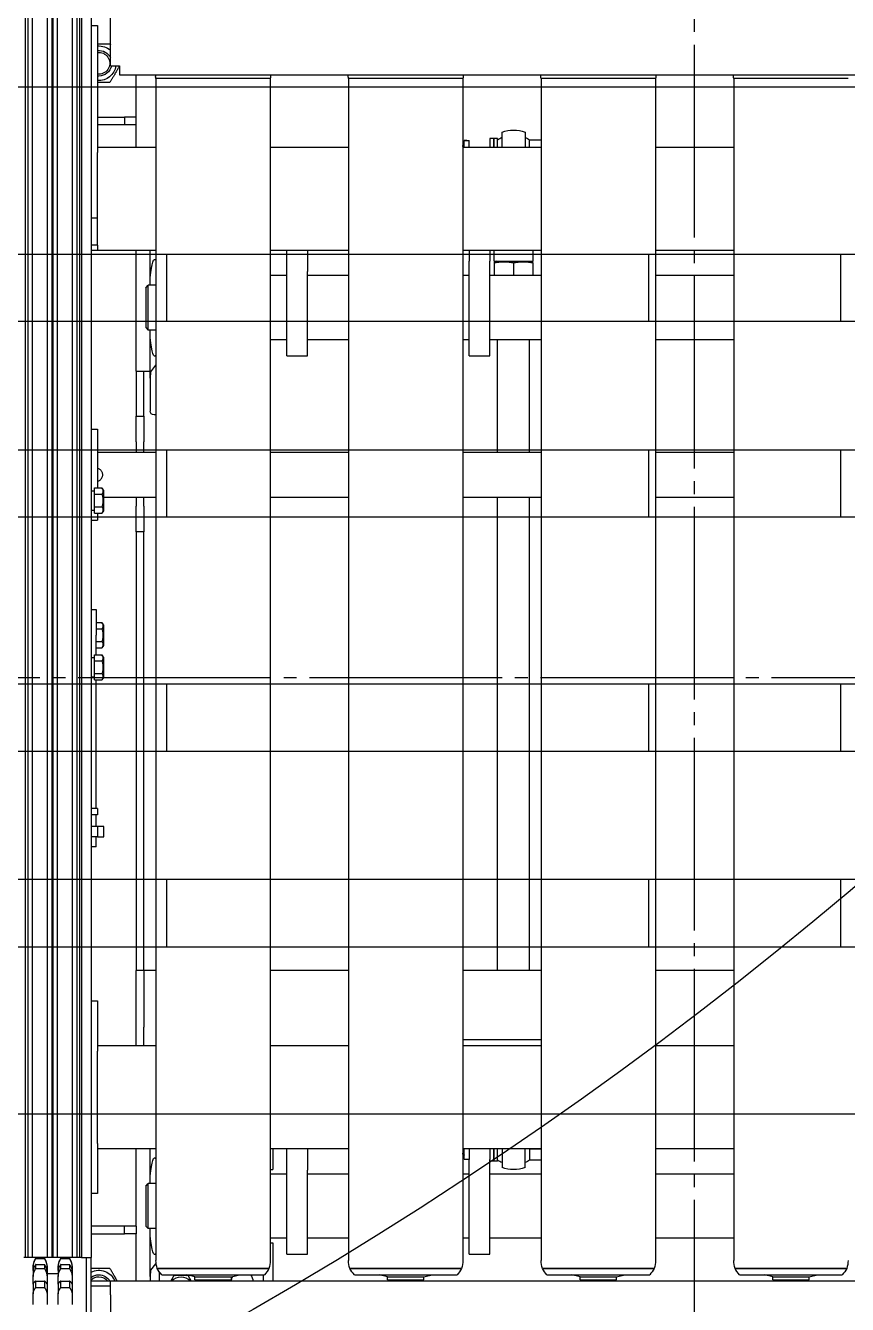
# Model space of a CAD drawing. Header units: millimetres. Extents: x -383313 to -161684, y -117025 to 99224.
# Drawn here: x -327364 to -326723, y 31236 to 32232 of the extents above; entities that cross this region are included whole.
import ezdxf

# ---------------------------------------------------------------- set-up
doc = ezdxf.new("R2010")
doc.units = ezdxf.units.MM
doc.header["$MEASUREMENT"] = 0
doc.linetypes.add('ESKD_shtrihpunktir', pattern=[18, 15, -1, 1, -1])
doc.layers.add('PV-55E8', color=7, linetype='Continuous')
doc.layers.add('Робот', color=30, linetype='Continuous')

# ---------------------------------------------------------------- blocks, each defined once
blk = doc.blocks.new('паллета1')
at = {"color": 44}
for p, q in [((20, 600), (0, 580)), ((130, 600), (20, 600)), ((130, -600), (130, 600)), ((182.5, 600), (130, 600)), ((282.5, 600), (182.5, 600)), ((182.5, 600), (182.5, -600)), ((282.5, -600), (282.5, 600)), ((335, 600), (282.5, 600)), ((465, 600), (335, 600)), ((335, 600), (335, -600)), ((465, -600), (465, 600)), ((517.5, 600), (465, 600)), ((517.5, 600), (617.5, 600)), ((517.5, -600), (517.5, 600)), ((617.5, 600), (617.5, -600)), ((670, 600), (617.5, 600)), ((780, 600), (670, 600)), ((670, 600), (670, -600)), ((780, 600), (800, 580)), ((0, 580), (0, -580)), ((800, -580), (800, 580)), ((130, 450), (182.5, 450)), ((282.5, 450), (335, 450)), ((465, 450), (517.5, 450)), ((617.5, 450), (670, 450)), ((182.5, 75), (130, 75)), ((335, 75), (282.5, 75)), ((517.5, 75), (465, 75)), ((670, 75), (617.5, 75)), ((130, -75), (182.5, -75)), ((282.5, -75), (335, -75)), ((465, -75), (517.5, -75)), ((617.5, -75), (670, -75)), ((182.5, -450), (130, -450)), ((335, -450), (282.5, -450)), ((517.5, -450), (465, -450)), ((670, -450), (617.5, -450)), ((0, -580), (20, -600)), ((800, -580), (780, -600)), ((20, -600), (130, -600)), ((130, -600), (182.5, -600)), ((182.5, -600), (282.5, -600)), ((282.5, -600), (335, -600)), ((335, -600), (465, -600)), ((465, -600), (517.5, -600)), ((617.5, -600), (517.5, -600)), ((617.5, -600), (670, -600)), ((670, -600), (780, -600))]:
    blk.add_line(p, q, dxfattribs=at)
blk = doc.blocks.new('*U123')
at = {"color": 1, "linetype": 'ESKD_shtrihpunktir', "ltscale": 10}
for p, q in [((-734.5, 563.27), (-734.5, -636.73)), ((15.5, 6.62), (-1484.5, 6.62))]:
    blk.add_line(p, q, dxfattribs=at)
at = {"layer": 'PV-55E8', "color": 3}
for p, q in [((-1208.5, 458.27), (-1208.5, 533.27)), ((-1204.5, 533.27), (-1204.5, 458.27)), ((-1189.5, 487.32), (-1189.5, 526.62)), ((-1249.65, 494.72), (-1249.65, 487.96)), ((-1238.85, 487.96), (-1238.85, 494.72)), ((-1230.15, 494.72), (-1230.15, 487.96)), ((-1219.35, 487.96), (-1219.35, 494.72)), ((-1249.65, 487.96), (-1249.65, 486.49)), ((-1249.65, 479.06), (-1249.65, 486.49)), ((-1249.65, 479.06), (-1249.65, 474.86)), ((-1247.65, 481.51), (-1240.85, 481.51)), ((-1238.85, 486.49), (-1238.85, 487.96)), ((-1238.85, 479.06), (-1238.85, 486.49)), ((-1238.85, 474.86), (-1238.85, 479.06)), ((-1230.15, 487.96), (-1230.15, 486.49)), ((-1230.15, 479.06), (-1230.15, 486.49)), ((-1230.15, 479.06), (-1230.15, 474.86)), ((-1228.15, 481.51), (-1221.35, 481.51)), ((-1219.35, 486.49), (-1219.35, 487.96)), ((-1219.35, 479.06), (-1219.35, 486.49)), ((-1219.35, 474.86), (-1219.35, 479.06)), ((-1189.5, 480.62), (-1204.5, 480.62)), ((-1189.5, 487.32), (-1189.5, 476.62)), ((-1249.65, 474.86), (-1249.65, 473.01)), ((-1249.65, 468.41), (-1249.65, 473.01)), ((-1249.65, 468.41), (-1249.65, 467.54)), ((-1247.65, 476.48), (-1240.85, 476.48)), ((-1238.85, 473.01), (-1238.85, 474.86)), ((-1238.85, 468.41), (-1238.85, 473.01)), ((-1238.85, 470.62), (-1230.15, 470.62)), ((-1238.85, 467.54), (-1238.85, 468.41)), ((-1230.15, 474.86), (-1230.15, 473.01)), ((-1230.15, 468.41), (-1230.15, 473.01)), ((-1230.15, 468.41), (-1230.15, 467.54)), ((-1228.15, 476.48), (-1221.35, 476.48)), ((-1219.35, 473.01), (-1219.35, 474.86)), ((-1219.35, 468.41), (-1219.35, 473.01)), ((-1219.35, 467.54), (-1219.35, 468.41)), ((-1189.5, 476.62), (-1204.5, 476.62)), ((-279.5, 476.62), (-1189.5, 476.62)), ((-279.5, 476.62), (-1189.5, 476.62)), ((-1169.5, 476.62), (-1169.5, 439.62)), ((-1158.5, 473.02), (-1158.5, 476.62)), ((-1158.5, 473.02), (-1158.5, 441.63)), ((-1151.5, 469.17), (-1151.5, 476.62)), ((-1149.5, 471.62), (-1069.5, 471.62)), ((-1123.7, 473.12), (-1130.13, 471.62)), ((-1123.7, 475.62), (-1095.3, 475.62)), ((-1123.7, 475.62), (-1123.7, 473.12)), ((-1123.7, 473.12), (-1095.3, 473.12)), ((-1119, 476.62), (-1119.5, 476.12)), ((-1119.5, 476.12), (-1109.5, 476.12)), ((-1119.5, 475.62), (-1119.5, 476.12)), ((-1109.5, 476.12), (-1099.5, 476.12)), ((-1100, 476.62), (-1099.5, 476.12)), ((-1099.5, 475.62), (-1099.5, 476.12)), ((-1095.3, 475.62), (-1095.3, 473.12)), ((-1095.3, 473.12), (-1088.87, 471.62)), ((-1070.4, 471.62), (-1070.4, 476.62)), ((-1062.9, 446.62), (-1062.9, 476.62)), ((-999.5, 471.62), (-919.5, 471.62)), ((-973.7, 473.12), (-980.13, 471.62)), ((-973.7, 475.62), (-945.3, 475.62)), ((-973.7, 475.62), (-973.7, 473.12)), ((-973.7, 473.12), (-945.3, 473.12)), ((-969, 476.62), (-969.5, 476.12)), ((-969.5, 476.12), (-959.5, 476.12)), ((-969.5, 475.62), (-969.5, 476.12)), ((-959.5, 476.12), (-949.5, 476.12)), ((-950, 476.62), (-949.5, 476.12)), ((-949.5, 475.62), (-949.5, 476.12)), ((-945.3, 475.62), (-945.3, 473.12)), ((-945.3, 473.12), (-938.87, 471.62)), ((-849.5, 471.62), (-769.5, 471.62)), ((-823.7, 473.12), (-830.13, 471.62)), ((-823.7, 475.62), (-795.3, 475.62)), ((-823.7, 475.62), (-823.7, 473.12)), ((-823.7, 473.12), (-795.3, 473.12)), ((-819, 476.62), (-819.5, 476.12)), ((-819.5, 476.12), (-809.5, 476.12)), ((-819.5, 475.62), (-819.5, 476.12)), ((-809.5, 476.12), (-799.5, 476.12)), ((-800, 476.62), (-799.5, 476.12)), ((-799.5, 475.62), (-799.5, 476.12)), ((-795.3, 475.62), (-795.3, 473.12)), ((-795.3, 473.12), (-788.87, 471.62)), ((-699.5, 471.62), (-619.5, 471.62)), ((-673.7, 473.12), (-680.13, 471.62)), ((-673.7, 475.62), (-645.3, 475.62)), ((-673.7, 475.62), (-673.7, 473.12)), ((-673.7, 473.12), (-645.3, 473.12)), ((-669, 476.62), (-669.5, 476.12)), ((-669.5, 476.12), (-659.5, 476.12)), ((-669.5, 475.62), (-669.5, 476.12)), ((-659.5, 476.12), (-649.5, 476.12)), ((-650, 476.62), (-649.5, 476.12)), ((-649.5, 475.62), (-649.5, 476.12)), ((-645.3, 475.62), (-645.3, 473.12)), ((-645.3, 473.12), (-638.87, 471.62)), ((-1249.65, 467.54), (-1249.65, 465.62)), ((-1249.65, 464.66), (-1249.65, 465.62)), ((-1247.65, 466.69), (-1240.85, 466.69)), ((-1247.65, 463.58), (-1240.85, 463.58)), ((-1247.65, 459.06), (-1240.85, 459.06)), ((-1247.65, 458.41), (-1240.85, 458.41)), ((-1238.85, 465.62), (-1238.85, 467.54)), ((-1238.85, 464.66), (-1238.85, 465.62)), ((-1230.15, 467.54), (-1230.15, 465.62)), ((-1230.15, 464.66), (-1230.15, 465.62)), ((-1228.15, 466.69), (-1221.35, 466.69)), ((-1228.15, 463.58), (-1221.35, 463.58)), ((-1228.15, 459.06), (-1221.35, 459.06)), ((-1228.15, 458.41), (-1221.35, 458.41)), ((-1219.35, 465.62), (-1219.35, 467.54)), ((-1219.35, 464.66), (-1219.35, 465.62)), ((-1157.99, 468.08), (-1154.1, 462.97)), ((-1154, -460.38), (-1154, 460.38)), ((-1153, 466.62), (-1066, 466.62)), ((-1109.5, 466.62), (-1153, 466.62)), ((-1066, 466.62), (-1109.5, 466.62)), ((-1065, -460.38), (-1065, 460.38)), ((-1004, -460.38), (-1004, 460.38)), ((-1003, 466.62), (-916, 466.62)), ((-959.5, 466.62), (-1003, 466.62)), ((-916, 466.62), (-959.5, 466.62)), ((-915, -460.38), (-915, 460.38)), ((-854, -460.38), (-854, 460.38)), ((-853, 466.62), (-766, 466.62)), ((-809.5, 466.62), (-853, 466.62)), ((-766, 466.62), (-809.5, 466.62)), ((-765, -460.38), (-765, 460.38)), ((-704, -460.38), (-704, 460.38)), ((-703, 466.62), (-616, 466.62)), ((-659.5, 466.62), (-703, 466.62)), ((-616, 466.62), (-659.5, 466.62)), ((-1255.55, 458.27), (-1257, 458.27)), ((-1253.54, 458.27), (-1255.55, 458.27)), ((-1255.55, 458.27), (-1255.55, -531.73)), ((-1250.04, 458.27), (-1253.54, 458.27)), ((-1253.54, 458.27), (-1253.54, -531.73)), ((-1238.36, 458.27), (-1250.04, 458.27)), ((-1250.04, 458.27), (-1250.04, -531.73)), ((-1234.86, 458.27), (-1238.36, 458.27)), ((-1238.36, 458.27), (-1238.36, -531.73)), ((-1234.08, 458.27), (-1234.86, 458.27)), ((-1234.86, 458.27), (-1234.86, -531.73)), ((-1230.58, 458.27), (-1234.08, 458.27)), ((-1234.08, 458.27), (-1234.08, -531.73)), ((-1218.9, 458.27), (-1230.58, 458.27)), ((-1230.58, 458.27), (-1230.58, -531.73)), ((-1215.4, 458.27), (-1218.9, 458.27)), ((-1218.9, 458.27), (-1218.9, -531.73)), ((-1213.39, 458.27), (-1215.4, 458.27)), ((-1215.4, 458.27), (-1215.4, -531.73)), ((-1213.39, 458.27), (-1213.39, -531.73)), ((-1212, 458.27), (-1213.39, 458.27)), ((-1212, 458.27), (-1204.5, 458.27)), ((-1212, -531.73), (-1212, 458.27)), ((-1204.5, -531.73), (-1204.5, 458.27)), ((-1052, 455.62), (-1036, 455.62)), ((-1052, 455.62), (-1052, 390)), ((-1036, 455.62), (-1036, 390)), ((-910, 455.62), (-894, 455.62)), ((-910, 455.62), (-910, 381.76)), ((-894, 455.62), (-894, 381.76)), ((-1204.5, 439.62), (-1178.5, 439.62)), ((-1169.5, 439.62), (-1178.5, 439.62)), ((-1178.5, 439.62), (-1178.5, 433.62)), ((-1169.5, 433.62), (-1169.5, 439.62)), ((-1158.5, 441.63), (-1158.5, 435.62)), ((-1065, 446.62), (-1062.9, 446.62)), ((-1052, 443.12), (-1065, 443.12)), ((-1004, 443.12), (-1036, 443.12)), ((-910, 443.12), (-915, 443.12)), ((-854, 443.12), (-894, 443.12)), ((-704, 443.12), (-765, 443.12)), ((-1178.5, 433.62), (-1204.5, 433.62)), ((-1169.5, 433.62), (-1178.5, 433.62)), ((-1169.5, 433.62), (-1169.5, 373.27)), ((-1162, 433.62), (-1160, 435.62)), ((-1162, 402.62), (-1162, 433.62)), ((-1160, 435.62), (-1160, 400.62)), ((-1154, 435.62), (-1160, 435.62)), ((-1199.5, 408.27), (-1204.5, 408.27)), ((-1199.5, 373.27), (-1199.5, 408.27)), ((-1162, 402.62), (-1160, 400.62)), ((-1154, 400.62), (-1160, 400.62)), ((-1158.5, 400.62), (-1158.5, 394.61)), ((-1158.5, 394.61), (-1158.5, 373.27)), ((-1052, 393.12), (-1065, 393.12)), ((-1065, 389.62), (-1062.9, 389.62)), ((-1062.9, 373.27), (-1062.9, 389.62)), ((-1052, 390), (-1052, 373.27)), ((-1004, 393.12), (-1036, 393.12)), ((-1036, 373.27), (-1036, 390)), ((-910, 393.12), (-915, 393.12)), ((-854, 393.12), (-894, 393.12)), ((-704, 393.12), (-765, 393.12)), ((-914, 378.21), (-914.55, 379.71)), ((-914, 381.51), (-914, 373.27)), ((-914, 381.51), (-910, 381.51)), ((-910, 373.27), (-910, 381.76)), ((-891, 383.21), (-894, 383.21)), ((-894, 373.27), (-894, 381.76)), ((-891, 373.27), (-891, 383.21)), ((-888, 383.21), (-891, 383.21)), ((-891, 383.21), (-891, 373.27)), ((-888, 383.21), (-888, 373.27)), ((-884.5, 373.27), (-884.5, 388.04)), ((-866.5, 388.04), (-866.5, 373.27)), ((-863, 373.27), (-863, 382.17)), ((-863, 382.03), (-854, 382.03)), ((-1199.5, 373.27), (-1154, 373.27)), ((-1199.5, 369.27), (-1199.5, 373.27)), ((-1199.5, 369.27), (-1199.5, 297.27)), ((-1154.1, 373.27), (-1154.1, 373.27)), ((-1065, 373.27), (-1004, 373.27)), ((-915, 373.27), (-854, 373.27)), ((-863, 373.37), (-854, 373.37)), ((-765, 373.27), (-704, 373.27)), ((-1199.5, 293.27), (-1199.5, 297.27)), ((-1199.5, 258.27), (-1199.5, 293.27)), ((-1154, 293.27), (-1199.5, 293.27)), ((-1169.5, 293.27), (-1169.5, 234.62)), ((-1163.5, 293.27), (-1163.5, 278.62)), ((-1004, 293.27), (-1065, 293.27)), ((-854, 293.27), (-915, 293.27)), ((-704, 293.27), (-765, 293.27)), ((-854, 288.62), (-915, 288.62)), ((-1163.5, 234.62), (-1163.5, 278.62)), ((-1204.5, 258.27), (-1199.5, 258.27)), ((-1163.5, 234.62), (-1169.5, 234.62)), ((-1169.5, -107.38), (-1169.5, 234.62)), ((-1154, 234.62), (-1163.5, 234.62)), ((-1163.5, 234.62), (-1163.5, -107.38)), ((-1004, 234.62), (-1065, 234.62)), ((-854, 234.62), (-915, 234.62)), ((-888, 234.62), (-888, -134.23)), ((-863, 234.62), (-863, -134.23)), ((-704, 234.62), (-765, 234.62)), ((-1200.5, 138.27), (-1204.5, 138.27)), ((-1200.5, 130.27), (-1204.5, 130.27)), ((-1199.5, 130.27), (-1204.5, 130.27)), ((-1200.5, 138.27), (-1200.5, 130.27)), ((-1199.5, 130.27), (-1194.5, 130.27)), ((-1199.5, 122.27), (-1199.5, 130.27)), ((-1194.5, 130.27), (-1194.5, 122.27)), ((-1199.5, 122.27), (-1204.5, 122.27)), ((-1200.5, 122.27), (-1200.5, 113.27)), ((-1194.5, 122.27), (-1199.5, 122.27)), ((-1199.5, 113.27), (-1204.5, 113.27)), ((-1199.5, 108.27), (-1199.5, 113.27)), ((-1199.5, 108.27), (-1204.5, 108.27)), ((-1200.5, 108.27), (-1200.5, 8.08)), ((-1204.5, 5.77), (-1202, 5.77)), ((-1202, 8.08), (-1202, 3.18)), ((-1202, 8.08), (-1196.05, 8.08)), ((-1202, 3.18), (-1202, -6.64)), ((-1202, 3.18), (-1196.05, 3.18)), ((-1195, 6.27), (-1196.05, 8.08)), ((-1195, -9.73), (-1195, 6.27)), ((-1204.5, -9.23), (-1202, -9.23)), ((-1202, -6.64), (-1202, -11.55)), ((-1202, -6.64), (-1196.05, -6.64)), ((-1195, -9.73), (-1196.05, -11.55)), ((-1202, -11.55), (-1196.05, -11.55)), ((-1200.5, -11.55), (-1200.5, -26.73)), ((-1200.5, -16.92), (-1196.05, -16.92)), ((-1195, -18.73), (-1196.05, -16.92)), ((-1195, -34.73), (-1195, -18.73)), ((-1200.5, -21.82), (-1196.05, -21.82)), ((-1200.5, -46.73), (-1200.5, -26.73)), ((-1200.5, -31.64), (-1196.05, -31.64)), ((-1200.5, -36.55), (-1196.05, -36.55)), ((-1195, -34.73), (-1196.05, -36.55)), ((-1204.5, -46.73), (-1200.5, -46.73)), ((-1169.5, -107.38), (-1169.5, -127.38)), ((-1163.5, -107.38), (-1169.5, -107.38)), ((-1163.5, -127.38), (-1163.5, -107.38)), ((-1204.5, -116.23), (-1199.65, -116.23)), ((-1199.65, -121.92), (-1199.65, -116.23)), ((-1204.5, -124.23), (-1202, -124.23)), ((-1202, -121.92), (-1202, -126.82)), ((-1202, -121.92), (-1196.05, -121.92)), ((-1202, -126.82), (-1202, -136.64)), ((-1202, -126.82), (-1196.05, -126.82)), ((-1195, -123.73), (-1196.05, -121.92)), ((-1195, -139.73), (-1195, -123.73)), ((-1169.5, -134.23), (-1169.5, -127.38)), ((-1163.5, -127.38), (-1163.5, -134.23)), ((-1204.5, -139.23), (-1202, -139.23)), ((-1202, -136.64), (-1202, -141.55)), ((-1202, -136.64), (-1196.05, -136.64)), ((-1195, -134.23), (-1154, -134.23)), ((-1065, -134.23), (-1004, -134.23)), ((-915, -134.23), (-854, -134.23)), ((-765, -134.23), (-704, -134.23)), ((-1202, -141.55), (-1196.05, -141.55)), ((-1199.65, -151.73), (-1199.65, -141.55)), ((-1195, -139.73), (-1196.05, -141.55)), ((-1199.65, -187.23), (-1199.65, -151.73)), ((-1199.65, -169.23), (-1154, -169.23)), ((-1169.5, -177.38), (-1169.5, -169.23)), ((-1163.5, -169.23), (-1163.5, -177.38)), ((-1065, -169.23), (-1004, -169.23)), ((-915, -169.23), (-854, -169.23)), ((-888, -169.23), (-888, -256.88)), ((-863, -169.23), (-863, -256.88)), ((-765, -169.23), (-704, -169.23)), ((-1169.5, -177.38), (-1169.5, -197.38)), ((-1163.5, -197.38), (-1163.5, -177.38)), ((-1204.5, -187.23), (-1199.65, -187.23)), ((-1169.5, -232.38), (-1169.5, -197.38)), ((-1169.5, -197.38), (-1163.5, -197.38)), ((-1163.5, -197.38), (-1163.5, -232.38)), ((-1154, -198.38), (-1155.5, -198.38)), ((-1158.5, -226.98), (-1158.5, -201.38)), ((-1158.5, -226.98), (-1158.5, -258.37)), ((-1169.5, -232.38), (-1158.5, -232.38)), ((-1169.5, -232.38), (-1169.5, -326.73)), ((-1157.99, -231.92), (-1154.1, -237.03)), ((-1052, -244.38), (-1036, -244.38)), ((-1052, -244.38), (-1052, -310)), ((-1036, -244.38), (-1036, -310)), ((-910, -244.38), (-894, -244.38)), ((-910, -244.38), (-910, -318.24)), ((-894, -244.38), (-894, -318.24)), ((-1158.5, -258.37), (-1158.5, -264.38)), ((-1052, -256.88), (-1065, -256.88)), ((-1004, -256.88), (-1036, -256.88)), ((-910, -256.88), (-915, -256.88)), ((-854, -256.88), (-894, -256.88)), ((-704, -256.88), (-765, -256.88)), ((-1162, -266.38), (-1160, -264.38)), ((-1162, -297.38), (-1162, -266.38)), ((-1160, -264.38), (-1160, -299.38)), ((-1154, -264.38), (-1160, -264.38)), ((-1162, -297.38), (-1160, -299.38)), ((-1154, -299.38), (-1160, -299.38)), ((-1158.5, -299.38), (-1158.5, -305.39)), ((-1158.5, -305.39), (-1158.5, -326.73)), ((-1052, -306.88), (-1065, -306.88)), ((-1004, -306.88), (-1036, -306.88)), ((-910, -306.88), (-915, -306.88)), ((-854, -306.88), (-894, -306.88)), ((-890.5, -316.9), (-890.5, -306.88)), ((-875.5, -316.9), (-875.5, -306.88)), ((-860.5, -316.9), (-860.5, -306.88)), ((-704, -306.88), (-765, -306.88)), ((-1052, -310), (-1052, -326.73)), ((-1036, -326.73), (-1036, -310)), ((-910, -326.73), (-910, -318.24)), ((-894, -326.73), (-894, -318.24)), ((-889, -318.29), (-890.5, -317.74)), ((-890.5, -318.29), (-860.5, -318.29)), ((-890.5, -318.29), (-890.5, -326.73)), ((-862, -318.29), (-860.5, -317.74)), ((-860.5, -326.73), (-860.5, -318.29)), ((-1204.5, -326.73), (-1199.5, -326.73)), ((-1199.5, -326.73), (-1154, -326.73)), ((-1199.5, -330.73), (-1199.5, -326.73)), ((-1154.1, -326.73), (-1154.1, -326.73)), ((-1065, -326.73), (-1004, -326.73)), ((-915, -326.73), (-854, -326.73)), ((-765, -326.73), (-704, -326.73)), ((-1199.5, -330.73), (-1204.5, -330.73)), ((-1199.5, -330.73), (-1199.5, -402.73)), ((-1199.5, -351.73), (-1204.5, -351.73)), ((-1199.5, -406.73), (-1199.5, -402.73)), ((-1199.5, -501.73), (-1199.5, -406.73)), ((-1154, -406.73), (-1199.5, -406.73)), ((-1169.5, -406.73), (-1169.5, -424.38)), ((-1004, -406.73), (-1065, -406.73)), ((-854, -406.73), (-915, -406.73)), ((-914, -406.73), (-914, -412.05)), ((-910, -406.73), (-910, -412.08)), ((-894, -413.79), (-894, -406.73)), ((-891, -413.79), (-891, -406.73)), ((-891, -406.73), (-891, -413.79)), ((-888, -406.73), (-888, -413.79)), ((-884.5, -406.73), (-884.5, -418.61)), ((-866.5, -418.61), (-866.5, -406.73)), ((-863, -406.73), (-863, -412.75)), ((-704, -406.73), (-765, -406.73)), ((-914, -408.79), (-914.55, -410.29)), ((-914, -412.08), (-914, -412.05)), ((-891, -413.79), (-894, -413.79)), ((-888, -413.79), (-891, -413.79)), ((-863, -412.61), (-854, -412.61)), ((-1178.5, -424.38), (-1199.5, -424.38)), ((-1178.5, -430.38), (-1178.5, -424.38)), ((-1169.5, -424.38), (-1178.5, -424.38)), ((-1169.5, -424.38), (-1169.5, -430.38)), ((-1199.5, -430.38), (-1178.5, -430.38)), ((-1169.5, -430.38), (-1178.5, -430.38)), ((-1169.5, -430.38), (-1169.5, -463.38)), ((-1182.5, -463.38), (-286.5, -463.38)), ((-1182.5, -469.68), (-1182.5, -463.38)), ((-1065, -460.38), (-1154, -460.38)), ((-1065, -460.38), (-1154, -460.38)), ((-915, -460.38), (-1004, -460.38)), ((-915, -460.38), (-1004, -460.38)), ((-765, -460.38), (-854, -460.38)), ((-765, -460.38), (-854, -460.38)), ((-615, -460.38), (-704, -460.38)), ((-615, -460.38), (-704, -460.38)), ((-1189.5, -470.38), (-1183.2, -470.38)), ((-1189.5, -470.38), (-1189.5, -523.38)), ((-1183.2, -470.38), (-1182.5, -470.38)), ((-1182.5, -470.38), (-1182.5, -469.68)), ((-1204.5, -501.73), (-1199.5, -501.73))]:
    blk.add_line(p, q, dxfattribs=at)
for centre, radius, start, end in [((-1198.5, 481.62), 13.5, 243.6122, 338.26154), ((-1198.5, 481.62), 8.5, 225.09913, 270), ((-1198.5, 481.62), 10, 233.1301, 270), ((-1198.5, 481.62), 10, 270, 330), ((-1198.5, 481.62), 8.5, 270, 323.96812), ((-1135.06, 457.79), 20, 136.2314, 153.78456), ((-1134.5, 481.62), 8.5, 216.03188, 323.96812), ((-1134.5, 479.62), 8.5, 241.92751, 250.25008), ((-1134.5, 479.62), 8.5, 289.74992, 298.07249), ((-1086.9, 477.12), 8.5, 183.37229, 209.92319), ((-1086.9, 477.12), 8.5, 319.67978, 356.62771), ((-1083.94, 457.79), 20, 26.21544, 43.7686), ((-985.06, 457.79), 20, 136.2314, 153.78456), ((-933.94, 457.79), 20, 26.21544, 43.7686), ((-835.06, 457.79), 20, 136.2314, 153.78456), ((-783.94, 457.79), 20, 26.21544, 43.7686), ((-685.06, 457.79), 20, 136.2314, 153.78456), ((-633.94, 457.79), 20, 26.21544, 43.7686), ((-1240.15, 464.66), 9.5, 180, 180.64009), ((-1248.35, 464.66), 9.5, 359.35991, 0), ((-1220.65, 464.66), 9.5, 180, 180.64009), ((-1228.85, 464.66), 9.5, 359.35991, 0), ((-1134, 460.38), 20, 161.80513, 180), ((-1085, 460.38), 20, 0, 18.19487), ((-984, 460.38), 20, 161.80513, 180), ((-935, 460.38), 20, 0, 18.19487), ((-834, 460.38), 20, 161.80513, 180), ((-785, 460.38), 20, 0, 18.19487), ((-684, 460.38), 20, 161.80513, 180), ((-635, 460.38), 20, 0, 18.19487), ((-875.5, 364.71), 25, 68.8998, 111.1002), ((-875.5, 364.71), 21.47, 114.7794, 125.59971), ((-875.5, 364.71), 21.47, 54.40029, 65.2206), ((-1155.5, -201.38), 3, 90, 180), ((-875.5, -395.29), 21.47, 234.40029, 245.2206), ((-875.5, -395.29), 21.47, 294.7794, 305.59971), ((-875.5, -395.29), 25, 248.8998, 291.1002), ((-1198.5, -472.38), 13.5, 8.51962, 94.24802), ((-1198.5, -472.38), 10, 90, 95.73917), ((-1198.5, -472.38), 8.5, 263.24367, 90), ((-1198.5, -472.38), 8.5, 90, 96.75633), ((-1198.5, -472.38), 10, 11.53696, 90), ((-1149.28, -461.93), 4.97, 161.74254, 196.90661), ((-1069.72, -461.93), 4.97, 343.09339, 18.25746), ((-999.28, -461.93), 4.97, 161.74254, 196.90661), ((-919.72, -461.93), 4.97, 343.09339, 18.25746), ((-849.28, -461.93), 4.97, 161.74254, 196.90661), ((-769.72, -461.93), 4.97, 343.09339, 18.25746), ((-699.28, -461.93), 4.97, 161.74254, 196.90661), ((-1198.5, -472.38), 10, 264.26083, 334.15807), ((-1198.5, -472.38), 13.5, 265.75198, 311.81031)]:
    blk.add_arc(centre, radius, start, end, dxfattribs=at)
at = {"layer": 'PV-55E8', "color": 3, "extrusion": (0, 0, -1)}
for centre, major_axis, ratio, start_param, end_param in [((-1157.9, 473.02), (0, 5), 0.12, 3.297746, 4.712389), ((-1154.95, 418.12), (0, 45.4), 0.12, 0.156154, 0.198661), ((-1154.95, 418.12), (0, 45.4), 0.12, 2.966694, 2.985439), ((-1157.9, -226.98), (0, 5), 0.12, 3.297746, 4.712389), ((-1154.95, -281.88), (0, 45.4), 0.12, 0.156154, 0.174899), ((-1154.95, -281.88), (0, 45.4), 0.12, 2.966694, 2.985439), ((-916.2, -395.29), (-100.8, 0), 0.166667, 4.67071, 4.690562)]:
    blk.add_ellipse(centre, major_axis=major_axis, ratio=ratio, start_param=start_param, end_param=end_param, dxfattribs=at)
at = {"layer": 'PV-55E8', "color": 3}
for centre, major_axis, ratio, start_param, end_param in [((-1154.95, 418.12), (0, -37.8), 0.12, 2.931046, 4.041178), ((-1154.95, 418.12), (0, -37.8), 0.12, 5.3836, 6.493732), ((-1154.95, -281.88), (0, -37.8), 0.12, 2.931046, 4.041178), ((-1154.95, -281.88), (0, -37.8), 0.12, 5.3836, 6.493732), ((-907.8, -395.29), (-100.8, 0), 0.166667, 1.50925, 1.548969)]:
    blk.add_ellipse(centre, major_axis=major_axis, ratio=ratio, start_param=start_param, end_param=end_param, dxfattribs=at)
for points, knots in [([(-1249.65, 486.49), (-1249.65, 486.26), (-1249.64, 486.01), (-1249.57, 485.51), (-1249.53, 485.25), (-1249.4, 484.74), (-1249.32, 484.49), (-1249.13, 484), (-1249.02, 483.77), (-1248.83, 483.43), (-1248.76, 483.3), (-1248.68, 483.18)], [43.585605, 43.585605, 43.585605, 43.585605, 44.52713, 44.52713, 45.468654, 45.468654, 46.410179, 46.410179, 47.351703, 47.351703, 47.881108, 47.881108, 47.881108, 47.881108]), ([(-1248.68, 477.34), (-1248.76, 477.41), (-1248.83, 477.47), (-1249.02, 477.65), (-1249.13, 477.77), (-1249.32, 478.02), (-1249.4, 478.15), (-1249.53, 478.41), (-1249.57, 478.55), (-1249.64, 478.81), (-1249.65, 478.94), (-1249.65, 479.06)], [10.115097, 10.115097, 10.115097, 10.115097, 10.644502, 10.644502, 11.586026, 11.586026, 12.527551, 12.527551, 13.469075, 13.469075, 14.4106, 14.4106, 14.4106, 14.4106]), ([(-1239.82, 483.18), (-1239.74, 483.3), (-1239.67, 483.43), (-1239.48, 483.77), (-1239.37, 484), (-1239.18, 484.49), (-1239.1, 484.74), (-1238.97, 485.25), (-1238.93, 485.51), (-1238.86, 486.01), (-1238.85, 486.26), (-1238.85, 486.49)], [10.115097, 10.115097, 10.115097, 10.115097, 10.644502, 10.644502, 11.586026, 11.586026, 12.527551, 12.527551, 13.469075, 13.469075, 14.4106, 14.4106, 14.4106, 14.4106]), ([(-1238.85, 479.06), (-1238.85, 478.94), (-1238.86, 478.81), (-1238.93, 478.55), (-1238.97, 478.41), (-1239.1, 478.15), (-1239.18, 478.02), (-1239.37, 477.77), (-1239.48, 477.65), (-1239.67, 477.47), (-1239.74, 477.41), (-1239.82, 477.34)], [43.585571, 43.585571, 43.585571, 43.585571, 44.527095, 44.527095, 45.468619, 45.468619, 46.410144, 46.410144, 47.351668, 47.351668, 47.881074, 47.881074, 47.881074, 47.881074]), ([(-1230.15, 486.49), (-1230.15, 486.26), (-1230.14, 486.01), (-1230.07, 485.51), (-1230.03, 485.25), (-1229.9, 484.74), (-1229.82, 484.49), (-1229.63, 484), (-1229.52, 483.77), (-1229.33, 483.43), (-1229.26, 483.3), (-1229.18, 483.18)], [43.585571, 43.585571, 43.585571, 43.585571, 44.527095, 44.527095, 45.468619, 45.468619, 46.410144, 46.410144, 47.351668, 47.351668, 47.881074, 47.881074, 47.881074, 47.881074]), ([(-1229.18, 477.34), (-1229.26, 477.41), (-1229.33, 477.47), (-1229.52, 477.65), (-1229.63, 477.77), (-1229.82, 478.02), (-1229.9, 478.15), (-1230.03, 478.41), (-1230.07, 478.55), (-1230.14, 478.81), (-1230.15, 478.94), (-1230.15, 479.06)], [10.115097, 10.115097, 10.115097, 10.115097, 10.644502, 10.644502, 11.586026, 11.586026, 12.527551, 12.527551, 13.469075, 13.469075, 14.4106, 14.4106, 14.4106, 14.4106]), ([(-1220.32, 483.18), (-1220.23, 483.31), (-1220.16, 483.45), (-1219.97, 483.8), (-1219.86, 484.03), (-1219.68, 484.51), (-1219.6, 484.76), (-1219.47, 485.26), (-1219.42, 485.52), (-1219.36, 486.01), (-1219.35, 486.26), (-1219.35, 486.49)], [10.11521, 10.11521, 10.11521, 10.11521, 10.687596, 10.687596, 11.618355, 11.618355, 12.549115, 12.549115, 13.479875, 13.479875, 14.410634, 14.410634, 14.410634, 14.410634]), ([(-1219.35, 479.06), (-1219.35, 478.94), (-1219.36, 478.81), (-1219.42, 478.55), (-1219.47, 478.42), (-1219.6, 478.16), (-1219.68, 478.03), (-1219.86, 477.78), (-1219.97, 477.66), (-1220.16, 477.48), (-1220.23, 477.41), (-1220.32, 477.34)], [43.585571, 43.585571, 43.585571, 43.585571, 44.51633, 44.51633, 45.44709, 45.44709, 46.37785, 46.37785, 47.308609, 47.308609, 47.880995, 47.880995, 47.880995, 47.880995]), ([(-1249.65, 473.01), (-1249.65, 472.71), (-1249.64, 472.39), (-1249.57, 471.75), (-1249.53, 471.43), (-1249.4, 470.79), (-1249.32, 470.47), (-1249.13, 469.85), (-1249.02, 469.56), (-1248.83, 469.12), (-1248.76, 468.96), (-1248.68, 468.8)], [43.585605, 43.585605, 43.585605, 43.585605, 44.52713, 44.52713, 45.468654, 45.468654, 46.410179, 46.410179, 47.351703, 47.351703, 47.881108, 47.881108, 47.881108, 47.881108]), ([(-1248.68, 465.2), (-1248.76, 465.32), (-1248.83, 465.44), (-1249.02, 465.77), (-1249.13, 466), (-1249.32, 466.47), (-1249.4, 466.71), (-1249.53, 467.2), (-1249.57, 467.45), (-1249.64, 467.94), (-1249.65, 468.18), (-1249.65, 468.41)], [10.115097, 10.115097, 10.115097, 10.115097, 10.644502, 10.644502, 11.586026, 11.586026, 12.527551, 12.527551, 13.469075, 13.469075, 14.4106, 14.4106, 14.4106, 14.4106]), ([(-1239.82, 468.8), (-1239.74, 468.96), (-1239.67, 469.12), (-1239.48, 469.56), (-1239.37, 469.85), (-1239.18, 470.47), (-1239.1, 470.79), (-1238.97, 471.43), (-1238.93, 471.75), (-1238.86, 472.39), (-1238.85, 472.71), (-1238.85, 473.01)], [10.115097, 10.115097, 10.115097, 10.115097, 10.644502, 10.644502, 11.586026, 11.586026, 12.527551, 12.527551, 13.469075, 13.469075, 14.4106, 14.4106, 14.4106, 14.4106]), ([(-1238.85, 468.41), (-1238.85, 468.18), (-1238.86, 467.94), (-1238.93, 467.45), (-1238.97, 467.2), (-1239.1, 466.71), (-1239.18, 466.47), (-1239.37, 466), (-1239.48, 465.77), (-1239.67, 465.44), (-1239.74, 465.32), (-1239.82, 465.2)], [43.585571, 43.585571, 43.585571, 43.585571, 44.527095, 44.527095, 45.468619, 45.468619, 46.410144, 46.410144, 47.351668, 47.351668, 47.881074, 47.881074, 47.881074, 47.881074]), ([(-1230.15, 473.01), (-1230.15, 472.71), (-1230.14, 472.39), (-1230.07, 471.75), (-1230.03, 471.43), (-1229.9, 470.79), (-1229.82, 470.47), (-1229.63, 469.85), (-1229.52, 469.56), (-1229.33, 469.12), (-1229.26, 468.96), (-1229.18, 468.8)], [43.585571, 43.585571, 43.585571, 43.585571, 44.527095, 44.527095, 45.468619, 45.468619, 46.410144, 46.410144, 47.351668, 47.351668, 47.881074, 47.881074, 47.881074, 47.881074]), ([(-1229.18, 465.2), (-1229.26, 465.32), (-1229.33, 465.44), (-1229.52, 465.77), (-1229.63, 466), (-1229.82, 466.47), (-1229.9, 466.71), (-1230.03, 467.2), (-1230.07, 467.45), (-1230.14, 467.94), (-1230.15, 468.18), (-1230.15, 468.41)], [10.115097, 10.115097, 10.115097, 10.115097, 10.644502, 10.644502, 11.586026, 11.586026, 12.527551, 12.527551, 13.469075, 13.469075, 14.4106, 14.4106, 14.4106, 14.4106]), ([(-1220.32, 468.8), (-1220.23, 468.98), (-1220.16, 469.15), (-1219.97, 469.59), (-1219.86, 469.89), (-1219.68, 470.5), (-1219.6, 470.81), (-1219.47, 471.45), (-1219.42, 471.77), (-1219.36, 472.4), (-1219.35, 472.71), (-1219.35, 473.01)], [10.11521, 10.11521, 10.11521, 10.11521, 10.687596, 10.687596, 11.618355, 11.618355, 12.549115, 12.549115, 13.479875, 13.479875, 14.410634, 14.410634, 14.410634, 14.410634]), ([(-1219.35, 468.41), (-1219.35, 468.18), (-1219.36, 467.95), (-1219.42, 467.46), (-1219.47, 467.22), (-1219.6, 466.73), (-1219.68, 466.49), (-1219.86, 466.03), (-1219.97, 465.8), (-1220.16, 465.46), (-1220.23, 465.33), (-1220.32, 465.2)], [43.585571, 43.585571, 43.585571, 43.585571, 44.51633, 44.51633, 45.44709, 45.44709, 46.37785, 46.37785, 47.308609, 47.308609, 47.880995, 47.880995, 47.880995, 47.880995]), ([(-1249.65, 465.62), (-1249.65, 465.3), (-1249.64, 464.98), (-1249.57, 464.32), (-1249.53, 463.98), (-1249.4, 463.31), (-1249.32, 462.98), (-1249.13, 462.34), (-1249.02, 462.03), (-1248.83, 461.58), (-1248.76, 461.42), (-1248.68, 461.25)], [43.585605, 43.585605, 43.585605, 43.585605, 44.52713, 44.52713, 45.468654, 45.468654, 46.410179, 46.410179, 47.351703, 47.351703, 47.881108, 47.881108, 47.881108, 47.881108]), ([(-1248.68, 460.5), (-1248.76, 460.66), (-1248.83, 460.81), (-1249.02, 461.24), (-1249.13, 461.54), (-1249.32, 462.14), (-1249.4, 462.46), (-1249.53, 463.1), (-1249.57, 463.42), (-1249.63, 464.01), (-1249.65, 464.28), (-1249.65, 464.55)], [10.115097, 10.115097, 10.115097, 10.115097, 10.644502, 10.644502, 11.586026, 11.586026, 12.527551, 12.527551, 13.469075, 13.469075, 14.298941, 14.298941, 14.298941, 14.298941]), ([(-1239.82, 461.25), (-1239.74, 461.42), (-1239.67, 461.58), (-1239.48, 462.03), (-1239.37, 462.34), (-1239.18, 462.98), (-1239.1, 463.31), (-1238.97, 463.98), (-1238.93, 464.32), (-1238.86, 464.98), (-1238.85, 465.3), (-1238.85, 465.62)], [10.115097, 10.115097, 10.115097, 10.115097, 10.644502, 10.644502, 11.586026, 11.586026, 12.527551, 12.527551, 13.469075, 13.469075, 14.4106, 14.4106, 14.4106, 14.4106]), ([(-1238.85, 464.55), (-1238.85, 464.28), (-1238.87, 464.01), (-1238.93, 463.42), (-1238.97, 463.1), (-1239.1, 462.46), (-1239.18, 462.14), (-1239.37, 461.54), (-1239.48, 461.24), (-1239.67, 460.81), (-1239.74, 460.66), (-1239.82, 460.5)], [43.697229, 43.697229, 43.697229, 43.697229, 44.527095, 44.527095, 45.468619, 45.468619, 46.410144, 46.410144, 47.351668, 47.351668, 47.881074, 47.881074, 47.881074, 47.881074]), ([(-1230.15, 465.62), (-1230.15, 465.3), (-1230.14, 464.98), (-1230.07, 464.32), (-1230.03, 463.98), (-1229.9, 463.31), (-1229.82, 462.98), (-1229.63, 462.34), (-1229.52, 462.03), (-1229.33, 461.58), (-1229.26, 461.42), (-1229.18, 461.25)], [43.585571, 43.585571, 43.585571, 43.585571, 44.527095, 44.527095, 45.468619, 45.468619, 46.410144, 46.410144, 47.351668, 47.351668, 47.881074, 47.881074, 47.881074, 47.881074]), ([(-1229.18, 460.5), (-1229.26, 460.66), (-1229.33, 460.81), (-1229.52, 461.24), (-1229.63, 461.54), (-1229.82, 462.14), (-1229.9, 462.46), (-1230.03, 463.1), (-1230.07, 463.42), (-1230.13, 464.01), (-1230.15, 464.28), (-1230.15, 464.55)], [10.115097, 10.115097, 10.115097, 10.115097, 10.644502, 10.644502, 11.586026, 11.586026, 12.527551, 12.527551, 13.469075, 13.469075, 14.298941, 14.298941, 14.298941, 14.298941]), ([(-1220.32, 461.25), (-1220.23, 461.43), (-1220.16, 461.61), (-1219.97, 462.07), (-1219.86, 462.38), (-1219.68, 463.01), (-1219.6, 463.34), (-1219.47, 464), (-1219.42, 464.33), (-1219.36, 464.99), (-1219.35, 465.31), (-1219.35, 465.62)], [10.11521, 10.11521, 10.11521, 10.11521, 10.687596, 10.687596, 11.618355, 11.618355, 12.549115, 12.549115, 13.479875, 13.479875, 14.410634, 14.410634, 14.410634, 14.410634]), ([(-1219.35, 464.55), (-1219.35, 464.29), (-1219.37, 464.02), (-1219.42, 463.43), (-1219.47, 463.11), (-1219.6, 462.48), (-1219.68, 462.17), (-1219.86, 461.57), (-1219.97, 461.28), (-1220.16, 460.84), (-1220.23, 460.67), (-1220.32, 460.5)], [43.697221, 43.697221, 43.697221, 43.697221, 44.51633, 44.51633, 45.44709, 45.44709, 46.37785, 46.37785, 47.308609, 47.308609, 47.880995, 47.880995, 47.880995, 47.880995]), ([(-1199.65, -146.8), (-1199.6, -146.81), (-1199.55, -146.81), (-1199.18, -146.89), (-1198.86, -146.99), (-1198.24, -147.24), (-1197.95, -147.4), (-1197.41, -147.77), (-1197.16, -147.97), (-1196.71, -148.42), (-1196.51, -148.67), (-1196.14, -149.21), (-1195.98, -149.5), (-1195.72, -150.12), (-1195.63, -150.44), (-1195.5, -151.09), (-1195.47, -151.41), (-1195.47, -152.05), (-1195.5, -152.37), (-1195.63, -153.02), (-1195.72, -153.34), (-1195.98, -153.96), (-1196.14, -154.25), (-1196.51, -154.8), (-1196.71, -155.04), (-1197.16, -155.49), (-1197.41, -155.69), (-1197.95, -156.06), (-1198.24, -156.22), (-1198.86, -156.48), (-1199.18, -156.57), (-1199.55, -156.65), (-1199.6, -156.65), (-1199.65, -156.66)], [0.805613, 0.805613, 0.805613, 0.805613, 0.947553, 0.947553, 1.895106, 1.895106, 2.84266, 2.84266, 3.790213, 3.790213, 4.737536, 4.737536, 5.684859, 5.684859, 6.632182, 6.632182, 7.579504, 7.579504, 8.526827, 8.526827, 9.47415, 9.47415, 10.421473, 10.421473, 11.368796, 11.368796, 12.316349, 12.316349, 13.263902, 13.263902, 14.211456, 14.211456, 14.353395, 14.353395, 14.353395, 14.353395])]:
    blk.add_open_spline(points, degree=3, knots=knots, dxfattribs=at)
for points, weights in [([(-1248.68, 483.18), (-1248.18, 482.36), (-1247.65, 481.51)], [1, 1.00025461956, 1]), ([(-1247.65, 481.51), (-1247.74, 479), (-1247.65, 476.48)], [1, 1.00194841845, 1]), ([(-1240.85, 481.51), (-1240.32, 482.36), (-1239.82, 483.18)], [1, 1.00025461956, 1]), ([(-1240.85, 476.48), (-1240.76, 479), (-1240.85, 481.51)], [1, 1.00194841845, 1]), ([(-1229.18, 483.18), (-1228.68, 482.36), (-1228.15, 481.51)], [1, 1.00025461957, 1]), ([(-1228.15, 481.51), (-1228.24, 479), (-1228.15, 476.48)], [1, 1.00194841845, 1]), ([(-1221.35, 481.51), (-1220.82, 482.36), (-1220.32, 483.18)], [1, 1.00025461958, 1]), ([(-1221.35, 476.48), (-1221.26, 479), (-1221.35, 481.51)], [1, 1.00194841845, 1]), ([(-1247.65, 476.48), (-1248.18, 476.92), (-1248.68, 477.34)], [1, 1.00025461955, 1]), ([(-1248.68, 468.8), (-1248.18, 467.77), (-1247.65, 466.69)], [1, 1.00025461956, 1]), ([(-1239.82, 477.34), (-1240.32, 476.92), (-1240.85, 476.48)], [1, 1.00025461956, 1]), ([(-1240.85, 466.69), (-1240.32, 467.77), (-1239.82, 468.8)], [1, 1.00025461954, 1]), ([(-1228.15, 476.48), (-1228.68, 476.92), (-1229.18, 477.34)], [1, 1.00025461955, 1]), ([(-1229.18, 468.8), (-1228.68, 467.77), (-1228.15, 466.69)], [1, 1.00025461957, 1]), ([(-1220.32, 477.34), (-1220.82, 476.92), (-1221.35, 476.48)], [1, 1.00025461956, 1]), ([(-1221.35, 466.69), (-1220.82, 467.77), (-1220.32, 468.8)], [1, 1.00025461957, 1]), ([(-1184.07, 476.62), (-1186.77, 471.94), (-1189.84, 466.62)], [1.62742913428, 1.68432161612, 1.52444471331]), ([(-1139.98, 472.12), (-1141.38, 474.53), (-1142.58, 476.62)], [1.29573137036, 1.39027481957, 1.39563444637]), ([(-1129.02, 472.12), (-1134.5, 472.12), (-1139.98, 472.12)], [1.29573137036, 1.49618171095, 1.29573137036]), ([(-1126.42, 476.62), (-1127.62, 474.53), (-1129.02, 472.12)], [1.39563444637, 1.39027481957, 1.29573137036]), ([(-1247.65, 463.58), (-1248.18, 464.41), (-1248.68, 465.2)], [1, 1.00025461955, 1]), ([(-1248.68, 461.25), (-1248.18, 460.18), (-1247.65, 459.06)], [1, 1.00025461958, 1]), ([(-1247.65, 458.41), (-1248.18, 459.48), (-1248.68, 460.5)], [1, 1.00025461957, 1]), ([(-1247.65, 466.69), (-1247.74, 465.14), (-1247.65, 463.58)], [1, 1.00194841845, 1]), ([(-1247.65, 459.06), (-1247.74, 458.74), (-1247.65, 458.41)], [1, 1.00194841845, 1]), ([(-1240.85, 463.58), (-1240.76, 465.14), (-1240.85, 466.69)], [1, 1.00194841845, 1]), ([(-1239.82, 465.2), (-1240.32, 464.41), (-1240.85, 463.58)], [1, 1.00025461957, 1]), ([(-1240.85, 459.06), (-1240.32, 460.18), (-1239.82, 461.25)], [1, 1.00025461953, 1]), ([(-1239.82, 460.5), (-1240.32, 459.48), (-1240.85, 458.41)], [1, 1.00025461955, 1]), ([(-1240.85, 458.41), (-1240.76, 458.74), (-1240.85, 459.06)], [1, 1.00194841845, 1]), ([(-1228.15, 463.58), (-1228.68, 464.41), (-1229.18, 465.2)], [1, 1.00025461956, 1]), ([(-1229.18, 461.25), (-1228.68, 460.18), (-1228.15, 459.06)], [1, 1.00025461957, 1]), ([(-1228.15, 458.41), (-1228.68, 459.48), (-1229.18, 460.5)], [1, 1.00025461957, 1]), ([(-1228.15, 466.69), (-1228.24, 465.14), (-1228.15, 463.58)], [1, 1.00194841845, 1]), ([(-1228.15, 459.06), (-1228.24, 458.74), (-1228.15, 458.41)], [1, 1.00194841845, 1]), ([(-1221.35, 463.58), (-1221.26, 465.14), (-1221.35, 466.69)], [1, 1.00194841845, 1]), ([(-1220.32, 465.2), (-1220.82, 464.41), (-1221.35, 463.58)], [1, 1.00025461954, 1]), ([(-1221.35, 459.06), (-1220.82, 460.18), (-1220.32, 461.25)], [1, 1.00025461957, 1]), ([(-1220.32, 460.5), (-1220.82, 459.48), (-1221.35, 458.41)], [1, 1.00025461957, 1]), ([(-1221.35, 458.41), (-1221.26, 458.74), (-1221.35, 459.06)], [1, 1.00194841845, 1]), ([(-1189.84, 466.62), (-1197.42, 466.62), (-1204.5, 466.62)], [1.52444471331, 1.72711052247, 1.58144906966]), ([(-914.55, 379.71), (-914.55, 379.71), (-915, 379.71)], [1.64236092225, 1.64236092225, 1.57679376875]), ([(-915, 377.62), (-914.64, 375.36), (-914.56, 373.27)], [1.57679376875, 1.62904135635, 1.63965513397]), ([(-1196.05, 3.18), (-1194.63, 5.63), (-1196.05, 8.08)], [1.22364575665, 1.41294441399, 1.22364575665]), ([(-1196.05, -6.64), (-1194.63, -1.73), (-1196.05, 3.18)], [1.22364575665, 1.41294441399, 1.22364575665]), ([(-1196.05, -11.55), (-1194.63, -9.09), (-1196.05, -6.64)], [1.22364575665, 1.41294441399, 1.22364575665]), ([(-1196.05, -21.82), (-1194.63, -19.37), (-1196.05, -16.92)], [1.22364575665, 1.41294441399, 1.22364575665]), ([(-1196.05, -31.64), (-1194.63, -26.73), (-1196.05, -21.82)], [1.22364575665, 1.41294441399, 1.22364575665]), ([(-1196.05, -36.55), (-1194.63, -34.09), (-1196.05, -31.64)], [1.22364575665, 1.41294441399, 1.22364575665]), ([(-1196.05, -126.82), (-1194.63, -124.37), (-1196.05, -121.92)], [1.22364575665, 1.41294441399, 1.22364575665]), ([(-1196.05, -136.64), (-1194.63, -131.73), (-1196.05, -126.82)], [1.22364575665, 1.41294441399, 1.22364575665]), ([(-1196.05, -141.55), (-1194.63, -139.09), (-1196.05, -136.64)], [1.22364575665, 1.41294441399, 1.22364575665]), ([(-890.5, -316.9), (-883, -318.47), (-875.5, -316.9)], [1.52444471331, 1.76027713119, 1.52444471331]), ([(-890.5, -317.74), (-890.5, -317.74), (-890.5, -316.9)], [1.64236092225, 1.64236092225, 1.52444471331]), ([(-875.5, -316.9), (-868, -318.47), (-860.5, -316.9)], [1.52444471331, 1.76027713119, 1.52444471331]), ([(-860.5, -316.9), (-860.5, -317.74), (-860.5, -317.74)], [1.52444471331, 1.64236092225, 1.64236092225]), ([(-914.79, -406.73), (-914.88, -407.45), (-915, -408.19)], [1.60616821993, 1.59364693588, 1.57679376876]), ([(-915, -410.29), (-914.55, -410.29), (-914.55, -410.29)], [1.57679376876, 1.64236092225, 1.64236092225]), ([(-1189.84, -457.38), (-1195.01, -457.38), (-1199.5, -457.38)], [1.52444471331, 1.6570136356, 1.64054012076]), ([(-1182.5, -470.09), (-1186.04, -463.95), (-1189.84, -457.38)], [1.58108598431, 1.72736273626, 1.52444471331]), ([(-1199.5, -487.38), (-1195.01, -487.38), (-1189.84, -487.38)], [1.64054012076, 1.6570136356, 1.52444471331]), ([(-1189.84, -487.38), (-1189.67, -487.08), (-1189.5, -486.79)], [1.52444471331, 1.53257713429, 1.54014868012])]:
    blk.add_rational_spline(points, weights, degree=2, dxfattribs=at)
blk = doc.blocks.new('Робот ABB IRB660_3.15 (сверху)')
at = {"layer": 'Робот'}
blk.add_circle((0, 0), 3150, dxfattribs=at)

msp = doc.modelspace()

# ---------------------------------------------------------------- block references
at = {"xscale": -1, "rotation": 180}
msp.add_blockref('*U123', (-326107.95318, 31730.67937), dxfattribs=at)
at = {"color": 2, "rotation": 270}
msp.add_blockref('паллета1', (-326803.47587, 32184.42378), dxfattribs=at)
at = {"layer": 'Робот', "rotation": 180}
msp.add_blockref('Робот ABB IRB660_3.15 (сверху)', (-328754.07698, 33964.72651), dxfattribs=at)

doc.saveas('drawing.dxf')
